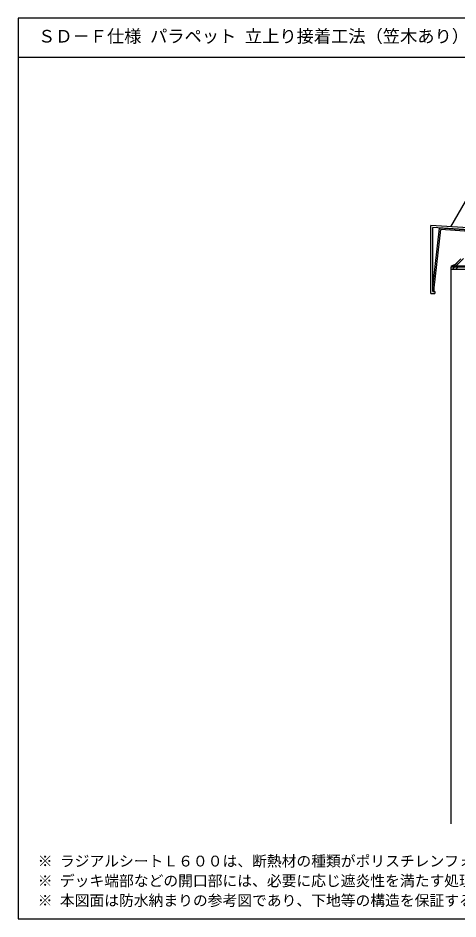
# Model space of a CAD drawing. Units: millimetres, scale not verified. Extents: x -665 to 665, y -465 to 450.
# Drawn here: x -665 to -218, y -465 to 450 of the extents above; entities that cross this region are included whole.
import ezdxf
from ezdxf.enums import TextEntityAlignment as Align

# ---------------------------------------------------------------- set-up
doc = ezdxf.new("R2010")
doc.units = ezdxf.units.MM
doc.header["$LTSCALE"] = 5
for name, color, linetype in [('0-2_線色２（白）', 7, 'Continuous'), ('0-3_線色３（緑）', 3, 'Continuous'), ('0-4_線色４（黄）', 2, 'Continuous'), ('0-6_鋼板・アングル', 2, 'Continuous'), ('0-8_笠木他', 4, 'Continuous'), ('0-A_文字', 7, 'Continuous'), ('0-D_断熱・ハッチ', 4, 'Continuous'), ('F-0', 134, 'Continuous')]:
    doc.layers.add(name, color=color, linetype=linetype)
doc.styles.add('ＭＳ ゴシック', font='')
doc.styles.get('ＭＳ ゴシック').set_extended_font_data('MS Gothic')

msp = doc.modelspace()

# ---------------------------------------------------------------- linework, layer by layer
at = {"layer": '0-2_線色２（白）'}
msp.add_line((-225.465, 194.867), (-190.465, 194.867), dxfattribs=at)
at = {"layer": '0-3_線色３（緑）'}
msp.add_line((-225.465, -368.432), (-225.465, 196.867), dxfattribs=at)
at = {"layer": '0-4_線色４（黄）'}
msp.add_arc((-229.238, 211.73), 14.175, 285.43791, 324.80012, dxfattribs=at)
at = {"layer": '0-6_鋼板・アングル'}
for p, q in [((-225.465, 198.067), (-225.465, 196.867)), ((-71.265, 198.067), (-225.465, 198.067)), ((-72.465, 196.867), (-225.465, 196.867))]:
    msp.add_line(p, q, dxfattribs=at)
at = {"layer": '0-8_笠木他'}
for p, q in [((-245.865, 170.257), (-245.865, 239.424)), ((-45.865, 226.09), (-245.865, 239.424)), ((-243.865, 172.253), (-243.865, 237.286)), ((-47.865, 224.219), (-243.865, 237.286)), ((-243.865, 176.767), (-237.347, 236.651)), ((-242.458, 176.027), (-235.998, 235.158)), ((-182.161, 232.972), (-237.347, 236.651)), ((-182.953, 231.622), (-235.998, 235.158)), ((-242.458, 172.253), (-242.458, 176.027)), ((-245.865, 170.257), (-241.874, 170.257))]:
    msp.add_line(p, q, dxfattribs=at)
msp.add_lwpolyline([(-243.865, 172.253), (-241.873, 172.253), (-241.874, 170.257)], dxfattribs=at)
at = {"layer": '0-A_文字'}
msp.add_line((-225.735, 238.082), (-170.804, 333.225), dxfattribs=at)
at = {"layer": '0-D_断熱・ハッチ'}
for p, q in [((-222.678, 198.067), (-215.424, 205.32)), ((-220.557, 198.067), (-212.981, 205.642)), ((-224.799, 198.067), (-224.493, 198.373)), ((-224.028, 194.867), (-222.028, 196.867)), ((-220.493, 194.867), (-218.493, 196.867))]:
    msp.add_line(p, q, dxfattribs=at)
at = {"layer": 'F-0'}
for p, q in [((665, 450), (-665, 450)), ((-665, 450), (-665, -465)), ((-665, -465), (665, -465))]:
    msp.add_line(p, q, dxfattribs=at)
at = {"layer": 'F-0', "color": 6}
msp.add_line((665, 410), (-665, 410), dxfattribs=at)

# ---------------------------------------------------------------- texts
at = {"layer": '0-A_文字', "style": 'ＭＳ ゴシック'}
for s, p in [('※ ラジアルシートＬ６００は、断熱材の種類がポリスチレンフォームの場合のみ使用', (-645, -415)), ('※ デッキ端部などの開口部には、必要に応じ遮炎性を満たす処理をお願いします（別途工事）', (-645, -435)), ('※ 本図面は防水納まりの参考図であり、下地等の構造を保証するものではありません', (-645, -455))]:
    msp.add_text(s, height=11, dxfattribs=at).set_placement(p, align=Align.BOTTOM_LEFT)
at = {"layer": 'F-0', "color": 7, "style": 'ＭＳ ゴシック'}
msp.add_text('ＳＤ－Ｆ仕様 パラペット 立上り接着工法（笠木あり）', height=12.83, dxfattribs=at).set_placement((-644.698, 421.25), align=Align.BOTTOM_LEFT)

doc.saveas('drawing.dxf')
